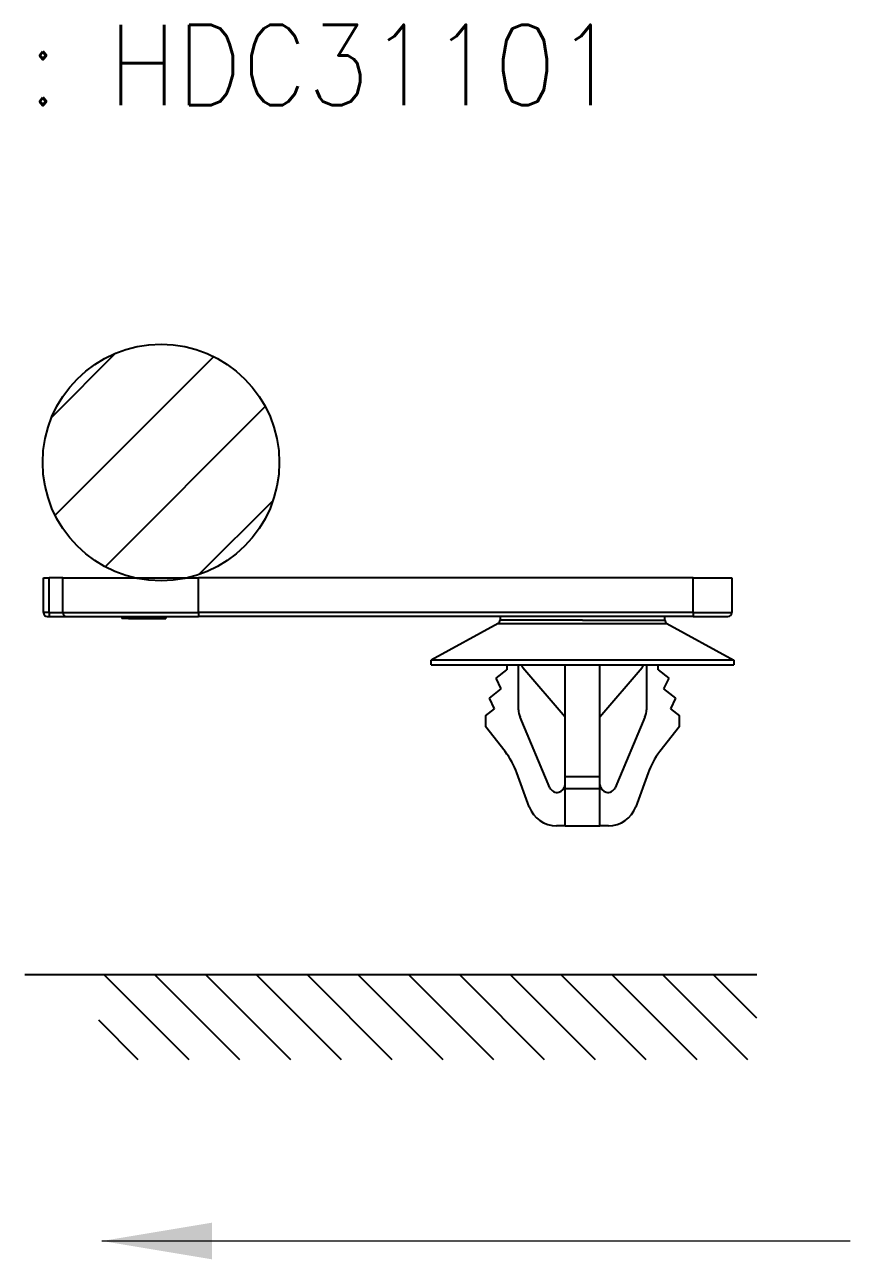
# Model space of a CAD drawing. Header units: inches. Extents: x 47316 to 59086, y 3141 to 11743.
# Drawn here: x 58485.11 to 58510.71, y 8624.19 to 8662.48 of the extents above; entities that cross this region are included whole.
import ezdxf

# ---------------------------------------------------------------- set-up
doc = ezdxf.new("R2010")
doc.units = ezdxf.units.IN
doc.header["$MEASUREMENT"] = 0
doc.layers.add('Beschreibung', color=7, linetype='Continuous', lineweight=25)
doc.styles.get("Standard").update_dxf_attribs({"font": ''})
doc.styles.get('Standard').set_extended_font_data('SimSun')

msp = doc.modelspace()

# ---------------------------------------------------------------- linework, layer by layer
at = {"color": 0, "lineweight": -3}
for p, q in [((58487.927, 8652.288, 0), (58485.95, 8650.311, 0)), ((58490.973, 8652.184, 0), (58486.054, 8647.265, 0)), ((58492.571, 8650.632, 0), (58487.606, 8645.667, 0)), ((58492.811, 8647.723, 0), (58490.515, 8645.427, 0)), ((58505.831, 8645.328, 0), (58490.5, 8645.328, 0)), ((58505.831, 8644.246, 0), (58490.5, 8644.246, 0)), ((58505.831, 8644.126, 0), (58490.5, 8644.126, 0)), ((58507.812, 8633.016), (58485.111, 8633.016, 0)), ((58490.208, 8630.383), (58487.575, 8633.016)), ((58491.783, 8630.383), (58489.15, 8633.016)), ((58493.358, 8630.383), (58490.724, 8633.016)), ((58494.932, 8630.383), (58492.299, 8633.016)), ((58496.507, 8630.383), (58493.874, 8633.016)), ((58498.082, 8630.383), (58495.448, 8633.016)), ((58499.657, 8630.383), (58497.023, 8633.016)), ((58501.231, 8630.383), (58498.598, 8633.016)), ((58502.806, 8630.383), (58500.172, 8633.016)), ((58504.381, 8630.383), (58501.747, 8633.016)), ((58505.955, 8630.383), (58503.322, 8633.016)), ((58507.53, 8630.383), (58504.897, 8633.016)), ((58507.812, 8631.675), (58506.471, 8633.016)), ((58488.634, 8630.383), (58487.409, 8631.607))]:
    msp.add_line(p, q, dxfattribs=at)
at = {"color": 0, "lineweight": -3, "ltscale": 0.045}
for p, q in [((58485.691, 8644.246, 0), (58485.691, 8645.328, 0)), ((58485.871, 8644.246, 0), (58485.871, 8645.328, 0)), ((58486.292, 8644.246, 0), (58486.292, 8645.328, 0)), ((58490.5, 8644.246, 0), (58490.5, 8645.328, 0)), ((58505.831, 8644.246, 0), (58505.831, 8645.328, 0)), ((58507.033, 8645.328, 0), (58507.033, 8644.246, 0)), ((58505.831, 8644.126, 0), (58506.913, 8644.126, 0)), ((58501.863, 8638.793, 0), (58502.945, 8638.793, 0)), ((58501.863, 8637.633, 0), (58502.945, 8637.633, 0))]:
    msp.add_line(p, q, dxfattribs=at)
at = {"color": 0, "lineweight": -3, "ltscale": 0.0075}
msp.add_line((58485.691, 8645.328, 0), (58485.871, 8645.328, 0), dxfattribs=at)
at = {"color": 0, "lineweight": -3, "ltscale": 0.0175}
for p, q in [((58486.292, 8645.328, 0), (58485.871, 8645.328, 0)), ((58485.871, 8644.246, 0), (58486.292, 8644.246, 0))]:
    msp.add_line(p, q, dxfattribs=at)
at = {"color": 0, "lineweight": -3, "ltscale": 0.175}
for p, q in [((58486.292, 8645.328, 0), (58490.5, 8645.328, 0)), ((58486.292, 8644.246, 0), (58490.5, 8644.246, 0))]:
    msp.add_line(p, q, dxfattribs=at)
at = {"color": 0, "lineweight": -3, "ltscale": 0.05}
for p, q in [((58505.831, 8645.328, 0), (58507.033, 8645.328, 0)), ((58505.831, 8644.246, 0), (58507.033, 8644.246, 0))]:
    msp.add_line(p, q, dxfattribs=at)
at = {"color": 0, "lineweight": -3, "ltscale": 0.002197}
msp.add_line((58485.743, 8644.246, 0), (58485.691, 8644.246, 0), dxfattribs=at)
at = {"color": 0, "lineweight": -3, "ltscale": 0.005303}
msp.add_line((58485.871, 8644.246, 0), (58485.743, 8644.246, 0), dxfattribs=at)
at = {"color": 0, "lineweight": -3, "ltscale": 0.000732}
msp.add_line((58485.811, 8644.126, 0), (58485.828, 8644.126, 0), dxfattribs=at)
at = {"color": 0, "lineweight": -3, "ltscale": 0.001768}
msp.add_line((58485.828, 8644.126, 0), (58485.871, 8644.126, 0), dxfattribs=at)
at = {"color": 0, "lineweight": -3, "ltscale": 0.005}
for p, q in [((58485.871, 8644.246, 0), (58485.871, 8644.126, 0)), ((58490.5, 8644.246, 0), (58490.5, 8644.126, 0)), ((58505.831, 8644.246, 0), (58505.831, 8644.126, 0))]:
    msp.add_line(p, q, dxfattribs=at)
at = {"color": 0, "lineweight": -3, "ltscale": 0.0225}
for p, q in [((58485.871, 8644.126, 0), (58486.412, 8644.126, 0)), ((58501.863, 8639.161, 0), (58502.404, 8639.161, 0)), ((58502.404, 8639.161, 0), (58502.945, 8639.161, 0))]:
    msp.add_line(p, q, dxfattribs=at)
at = {"color": 0, "lineweight": -3, "ltscale": 0.17}
msp.add_line((58486.412, 8644.126, 0), (58490.5, 8644.126, 0), dxfattribs=at)
at = {"color": 0, "lineweight": -3, "ltscale": 0.0025}
for p, q in [((58488.118, 8644.126, 0), (58488.118, 8644.066, 0)), ((58488.119, 8644.126, 0), (58488.119, 8644.066, 0)), ((58488.12, 8644.126, 0), (58488.12, 8644.066, 0)), ((58488.12, 8644.126, 0), (58488.12, 8644.066, 0)), ((58488.121, 8644.126, 0), (58488.121, 8644.066, 0)), ((58488.124, 8644.126, 0), (58488.124, 8644.066, 0)), ((58488.131, 8644.126, 0), (58488.131, 8644.066, 0)), ((58488.14, 8644.126, 0), (58488.14, 8644.066, 0)), ((58488.152, 8644.126, 0), (58488.152, 8644.066, 0)), ((58488.159, 8644.126, 0), (58488.159, 8644.066, 0)), ((58488.175, 8644.126, 0), (58488.175, 8644.066, 0)), ((58488.191, 8644.126, 0), (58488.191, 8644.066, 0)), ((58488.209, 8644.126, 0), (58488.209, 8644.066, 0)), ((58488.229, 8644.126, 0), (58488.229, 8644.066, 0)), ((58488.239, 8644.126, 0), (58488.239, 8644.066, 0)), ((58488.258, 8644.126, 0), (58488.258, 8644.066, 0)), ((58488.275, 8644.126, 0), (58488.275, 8644.066, 0)), ((58488.291, 8644.126, 0), (58488.291, 8644.066, 0)), ((58488.306, 8644.126, 0), (58488.306, 8644.066, 0)), ((58488.314, 8644.126, 0), (58488.314, 8644.066, 0)), ((58488.325, 8644.126, 0), (58488.325, 8644.066, 0)), ((58488.332, 8644.126, 0), (58488.332, 8644.066, 0)), ((58488.336, 8644.126, 0), (58488.336, 8644.066, 0)), ((58488.338, 8644.126, 0), (58488.338, 8644.066, 0)), ((58488.347, 8644.126, 0), (58488.347, 8644.066, 0)), ((58488.361, 8644.126, 0), (58488.361, 8644.066, 0)), ((58488.375, 8644.126, 0), (58488.375, 8644.066, 0)), ((58488.39, 8644.126, 0), (58488.39, 8644.066, 0)), ((58488.405, 8644.126, 0), (58488.405, 8644.066, 0)), ((58488.421, 8644.126, 0), (58488.421, 8644.066, 0)), ((58488.436, 8644.126, 0), (58488.436, 8644.066, 0)), ((58488.452, 8644.126, 0), (58488.452, 8644.066, 0)), ((58488.469, 8644.126, 0), (58488.469, 8644.066, 0)), ((58488.485, 8644.126, 0), (58488.485, 8644.066, 0)), ((58488.502, 8644.126, 0), (58488.502, 8644.066, 0)), ((58488.52, 8644.126, 0), (58488.52, 8644.066, 0)), ((58488.537, 8644.126, 0), (58488.537, 8644.066, 0)), ((58488.555, 8644.126, 0), (58488.555, 8644.066, 0)), ((58488.574, 8644.126, 0), (58488.574, 8644.066, 0)), ((58488.592, 8644.126, 0), (58488.592, 8644.066, 0)), ((58488.611, 8644.126, 0), (58488.611, 8644.066, 0)), ((58488.63, 8644.126, 0), (58488.63, 8644.066, 0)), ((58488.65, 8644.126, 0), (58488.65, 8644.066, 0)), ((58488.67, 8644.126, 0), (58488.67, 8644.066, 0)), ((58488.69, 8644.126, 0), (58488.69, 8644.066, 0)), ((58488.71, 8644.126, 0), (58488.71, 8644.066, 0)), ((58488.752, 8644.126, 0), (58488.752, 8644.066, 0)), ((58488.796, 8644.126, 0), (58488.796, 8644.066, 0)), ((58488.827, 8644.126, 0), (58488.827, 8644.066, 0)), ((58488.848, 8644.126, 0), (58488.848, 8644.066, 0)), ((58488.89, 8644.126, 0), (58488.89, 8644.066, 0)), ((58488.911, 8644.126, 0), (58488.911, 8644.066, 0)), ((58488.931, 8644.126, 0), (58488.931, 8644.066, 0)), ((58488.951, 8644.126, 0), (58488.951, 8644.066, 0)), ((58488.97, 8644.126, 0), (58488.97, 8644.066, 0)), ((58488.99, 8644.126, 0), (58488.99, 8644.066, 0)), ((58489.009, 8644.126, 0), (58489.009, 8644.066, 0)), ((58489.027, 8644.126, 0), (58489.027, 8644.066, 0)), ((58489.046, 8644.126, 0), (58489.046, 8644.066, 0)), ((58489.064, 8644.126, 0), (58489.064, 8644.066, 0)), ((58489.082, 8644.126, 0), (58489.082, 8644.066, 0)), ((58489.099, 8644.126, 0), (58489.099, 8644.066, 0)), ((58489.117, 8644.126, 0), (58489.117, 8644.066, 0)), ((58489.133, 8644.126, 0), (58489.133, 8644.066, 0)), ((58489.15, 8644.126, 0), (58489.15, 8644.066, 0)), ((58489.166, 8644.126, 0), (58489.166, 8644.066, 0)), ((58489.183, 8644.126, 0), (58489.183, 8644.066, 0)), ((58489.198, 8644.126, 0), (58489.198, 8644.066, 0)), ((58489.214, 8644.126, 0), (58489.214, 8644.066, 0)), ((58489.229, 8644.126, 0), (58489.229, 8644.066, 0)), ((58489.244, 8644.126, 0), (58489.244, 8644.066, 0)), ((58489.258, 8644.126, 0), (58489.258, 8644.066, 0)), ((58489.273, 8644.126, 0), (58489.273, 8644.066, 0)), ((58489.286, 8644.126, 0), (58489.286, 8644.066, 0)), ((58489.303, 8644.126, 0), (58489.303, 8644.066, 0)), ((58489.317, 8644.126, 0), (58489.317, 8644.066, 0)), ((58489.33, 8644.126, 0), (58489.33, 8644.066, 0)), ((58489.342, 8644.126, 0), (58489.342, 8644.066, 0)), ((58489.355, 8644.126, 0), (58489.355, 8644.066, 0)), ((58489.366, 8644.126, 0), (58489.366, 8644.066, 0)), ((58489.377, 8644.126, 0), (58489.377, 8644.066, 0)), ((58489.388, 8644.126, 0), (58489.388, 8644.066, 0)), ((58489.398, 8644.126, 0), (58489.398, 8644.066, 0)), ((58489.407, 8644.126, 0), (58489.407, 8644.066, 0)), ((58489.416, 8644.126, 0), (58489.416, 8644.066, 0)), ((58489.425, 8644.126, 0), (58489.425, 8644.066, 0)), ((58489.432, 8644.126, 0), (58489.432, 8644.066, 0)), ((58489.44, 8644.126, 0), (58489.44, 8644.066, 0)), ((58489.446, 8644.126, 0), (58489.446, 8644.066, 0)), ((58489.453, 8644.126, 0), (58489.453, 8644.066, 0)), ((58489.458, 8644.126, 0), (58489.458, 8644.066, 0)), ((58489.463, 8644.126, 0), (58489.463, 8644.066, 0)), ((58489.468, 8644.126, 0), (58489.468, 8644.066, 0)), ((58489.472, 8644.126, 0), (58489.472, 8644.066, 0)), ((58489.476, 8644.126, 0), (58489.476, 8644.066, 0)), ((58489.479, 8644.126, 0), (58489.479, 8644.066, 0)), ((58489.481, 8644.126, 0), (58489.481, 8644.066, 0)), ((58489.483, 8644.126, 0), (58489.483, 8644.066, 0)), ((58489.484, 8644.126, 0), (58489.484, 8644.066, 0)), ((58489.485, 8644.126, 0), (58489.485, 8644.066, 0)), ((58489.485, 8644.126, 0), (58489.485, 8644.066, 0))]:
    msp.add_line(p, q, dxfattribs=at)
at = {"color": 0, "lineweight": -3, "ltscale": 3.5e-05}
for p, q in [((58488.119, 8644.066, 0), (58488.12, 8644.066, 0)), ((58488.121, 8644.066, 0), (58488.12, 8644.066, 0)), ((58489.484, 8644.066, 0), (58489.485, 8644.066, 0))]:
    msp.add_line(p, q, dxfattribs=at)
at = {"color": 0, "lineweight": -3, "ltscale": 0.000141}
msp.add_line((58488.124, 8644.066, 0), (58488.121, 8644.066, 0), dxfattribs=at)
at = {"color": 0, "lineweight": -3, "ltscale": 0.000268}
msp.add_line((58488.131, 8644.066, 0), (58488.124, 8644.066, 0), dxfattribs=at)
at = {"color": 0, "lineweight": -3, "ltscale": 0.000396}
msp.add_line((58488.14, 8644.066, 0), (58488.131, 8644.066, 0), dxfattribs=at)
at = {"color": 0, "lineweight": -3, "ltscale": 0.000508}
msp.add_line((58488.152, 8644.066, 0), (58488.14, 8644.066, 0), dxfattribs=at)
at = {"color": 0, "lineweight": -3, "ltscale": 0.000275}
msp.add_line((58488.159, 8644.066, 0), (58488.152, 8644.066, 0), dxfattribs=at)
at = {"color": 0, "lineweight": -3, "ltscale": 0.000643}
for p, q in [((58488.175, 8644.066, 0), (58488.159, 8644.066, 0)), ((58488.405, 8644.066, 0), (58488.421, 8644.066, 0)), ((58489.198, 8644.066, 0), (58489.214, 8644.066, 0))]:
    msp.add_line(p, q, dxfattribs=at)
at = {"color": 0, "lineweight": -3, "ltscale": 0.000692}
for p, q in [((58488.191, 8644.066, 0), (58488.175, 8644.066, 0)), ((58488.469, 8644.066, 0), (58488.485, 8644.066, 0)), ((58489.133, 8644.066, 0), (58489.15, 8644.066, 0))]:
    msp.add_line(p, q, dxfattribs=at)
at = {"color": 0, "lineweight": -3, "ltscale": 0.000749}
msp.add_line((58488.209, 8644.066, 0), (58488.191, 8644.066, 0), dxfattribs=at)
at = {"color": 0, "lineweight": -3, "ltscale": 0.000805}
for p, q in [((58488.229, 8644.066, 0), (58488.209, 8644.066, 0)), ((58488.611, 8644.066, 0), (58488.63, 8644.066, 0)), ((58488.97, 8644.066, 0), (58488.99, 8644.066, 0))]:
    msp.add_line(p, q, dxfattribs=at)
at = {"color": 0, "lineweight": -3, "ltscale": 0.000431}
for p, q in [((58488.239, 8644.066, 0), (58488.229, 8644.066, 0)), ((58488.325, 8644.066, 0), (58488.314, 8644.066, 0))]:
    msp.add_line(p, q, dxfattribs=at)
at = {"color": 0, "lineweight": -3, "ltscale": 0.000777}
for p, q in [((58488.258, 8644.066, 0), (58488.239, 8644.066, 0)), ((58489.009, 8644.066, 0), (58489.027, 8644.066, 0))]:
    msp.add_line(p, q, dxfattribs=at)
at = {"color": 0, "lineweight": -3, "ltscale": 0.000727}
for p, q in [((58488.275, 8644.066, 0), (58488.258, 8644.066, 0)), ((58488.52, 8644.066, 0), (58488.537, 8644.066, 0)), ((58489.082, 8644.066, 0), (58489.099, 8644.066, 0))]:
    msp.add_line(p, q, dxfattribs=at)
at = {"color": 0, "lineweight": -3, "ltscale": 0.000671}
for p, q in [((58488.291, 8644.066, 0), (58488.275, 8644.066, 0)), ((58488.436, 8644.066, 0), (58488.452, 8644.066, 0)), ((58489.166, 8644.066, 0), (58489.183, 8644.066, 0))]:
    msp.add_line(p, q, dxfattribs=at)
at = {"color": 0, "lineweight": -3, "ltscale": 0.000622}
msp.add_line((58488.306, 8644.066, 0), (58488.291, 8644.066, 0), dxfattribs=at)
at = {"color": 0, "lineweight": -3, "ltscale": 0.000332}
msp.add_line((58488.314, 8644.066, 0), (58488.306, 8644.066, 0), dxfattribs=at)
at = {"color": 0, "lineweight": -3, "ltscale": 0.000311}
msp.add_line((58488.332, 8644.066, 0), (58488.325, 8644.066, 0), dxfattribs=at)
at = {"color": 0, "lineweight": -3, "ltscale": 0.000183}
msp.add_line((58488.336, 8644.066, 0), (58488.332, 8644.066, 0), dxfattribs=at)
at = {"color": 0, "lineweight": -3, "ltscale": 0.000572}
for p, q in [((58488.333, 8644.066, 0), (58488.347, 8644.066, 0)), ((58489.303, 8644.066, 0), (58489.317, 8644.066, 0))]:
    msp.add_line(p, q, dxfattribs=at)
at = {"color": 0, "lineweight": -3, "ltscale": 5.7e-05}
msp.add_line((58488.338, 8644.066, 0), (58488.336, 8644.066, 0), dxfattribs=at)
at = {"color": 0, "lineweight": -3, "ltscale": 0.000586}
msp.add_line((58488.347, 8644.066, 0), (58488.361, 8644.066, 0), dxfattribs=at)
at = {"color": 0, "lineweight": -3, "ltscale": 0.0006}
msp.add_line((58488.361, 8644.066, 0), (58488.375, 8644.066, 0), dxfattribs=at)
at = {"color": 0, "lineweight": -3, "ltscale": 0.000615}
for p, q in [((58488.375, 8644.066, 0), (58488.39, 8644.066, 0)), ((58489.229, 8644.066, 0), (58489.244, 8644.066, 0))]:
    msp.add_line(p, q, dxfattribs=at)
at = {"color": 0, "lineweight": -3, "ltscale": 0.000628}
msp.add_line((58488.39, 8644.066, 0), (58488.405, 8644.066, 0), dxfattribs=at)
at = {"color": 0, "lineweight": -3, "ltscale": 0.00065}
for p, q in [((58488.421, 8644.066, 0), (58488.436, 8644.066, 0)), ((58489.183, 8644.066, 0), (58489.198, 8644.066, 0))]:
    msp.add_line(p, q, dxfattribs=at)
at = {"color": 0, "lineweight": -3, "ltscale": 0.000678}
for p, q in [((58488.452, 8644.066, 0), (58488.469, 8644.066, 0)), ((58489.15, 8644.066, 0), (58489.166, 8644.066, 0))]:
    msp.add_line(p, q, dxfattribs=at)
at = {"color": 0, "lineweight": -3, "ltscale": 0.000713}
msp.add_line((58488.485, 8644.066, 0), (58488.502, 8644.066, 0), dxfattribs=at)
at = {"color": 0, "lineweight": -3, "ltscale": 0.00072}
for p, q in [((58488.502, 8644.066, 0), (58488.52, 8644.066, 0)), ((58489.099, 8644.066, 0), (58489.117, 8644.066, 0))]:
    msp.add_line(p, q, dxfattribs=at)
at = {"color": 0, "lineweight": -3, "ltscale": 0.000748}
msp.add_line((58488.537, 8644.066, 0), (58488.555, 8644.066, 0), dxfattribs=at)
at = {"color": 0, "lineweight": -3, "ltscale": 0.000763}
for p, q in [((58488.555, 8644.066, 0), (58488.574, 8644.066, 0)), ((58489.027, 8644.066, 0), (58489.046, 8644.066, 0))]:
    msp.add_line(p, q, dxfattribs=at)
at = {"color": 0, "lineweight": -3, "ltscale": 0.00077}
msp.add_line((58488.574, 8644.066, 0), (58488.592, 8644.066, 0), dxfattribs=at)
at = {"color": 0, "lineweight": -3, "ltscale": 0.000784}
msp.add_line((58488.592, 8644.066, 0), (58488.611, 8644.066, 0), dxfattribs=at)
at = {"color": 0, "lineweight": -3, "ltscale": 0.000812}
for p, q in [((58488.63, 8644.066, 0), (58488.65, 8644.066, 0)), ((58488.951, 8644.066, 0), (58488.97, 8644.066, 0))]:
    msp.add_line(p, q, dxfattribs=at)
at = {"color": 0, "lineweight": -3, "ltscale": 0.000826}
msp.add_line((58488.65, 8644.066, 0), (58488.67, 8644.066, 0), dxfattribs=at)
at = {"color": 0, "lineweight": -3, "ltscale": 0.000833}
for p, q in [((58488.67, 8644.066, 0), (58488.69, 8644.066, 0)), ((58488.931, 8644.066, 0), (58488.951, 8644.066, 0))]:
    msp.add_line(p, q, dxfattribs=at)
at = {"color": 0, "lineweight": -3, "ltscale": 0.000854}
msp.add_line((58488.69, 8644.066, 0), (58488.71, 8644.066, 0), dxfattribs=at)
at = {"color": 0, "lineweight": -3, "ltscale": 0.000869}
for p, q in [((58488.71, 8644.066, 0), (58488.731, 8644.066, 0)), ((58488.869, 8644.066, 0), (58488.89, 8644.066, 0))]:
    msp.add_line(p, q, dxfattribs=at)
at = {"color": 0, "lineweight": -3, "ltscale": 0.000876}
for p, q in [((58488.731, 8644.066, 0), (58488.752, 8644.066, 0)), ((58488.848, 8644.066, 0), (58488.869, 8644.066, 0))]:
    msp.add_line(p, q, dxfattribs=at)
at = {"color": 0, "lineweight": -3, "ltscale": 0.000897}
msp.add_line((58488.752, 8644.066, 0), (58488.774, 8644.066, 0), dxfattribs=at)
at = {"color": 0, "lineweight": -3, "ltscale": 0.000904}
msp.add_line((58488.774, 8644.066, 0), (58488.796, 8644.066, 0), dxfattribs=at)
at = {"color": 0, "lineweight": -3, "ltscale": 0.000918}
msp.add_line((58488.796, 8644.066, 0), (58488.818, 8644.066, 0), dxfattribs=at)
at = {"color": 0, "lineweight": -3, "ltscale": 0.000381}
msp.add_line((58488.818, 8644.066, 0), (58488.827, 8644.066, 0), dxfattribs=at)
at = {"color": 0, "lineweight": -3, "ltscale": 0.00089}
msp.add_line((58488.827, 8644.066, 0), (58488.848, 8644.066, 0), dxfattribs=at)
at = {"color": 0, "lineweight": -3, "ltscale": 0.000847}
msp.add_line((58488.89, 8644.066, 0), (58488.911, 8644.066, 0), dxfattribs=at)
at = {"color": 0, "lineweight": -3, "ltscale": 0.00084}
msp.add_line((58488.911, 8644.066, 0), (58488.931, 8644.066, 0), dxfattribs=at)
at = {"color": 0, "lineweight": -3, "ltscale": 0.000791}
msp.add_line((58488.99, 8644.066, 0), (58489.009, 8644.066, 0), dxfattribs=at)
at = {"color": 0, "lineweight": -3, "ltscale": 0.000756}
msp.add_line((58489.046, 8644.066, 0), (58489.064, 8644.066, 0), dxfattribs=at)
at = {"color": 0, "lineweight": -3, "ltscale": 0.000742}
msp.add_line((58489.064, 8644.066, 0), (58489.082, 8644.066, 0), dxfattribs=at)
at = {"color": 0, "lineweight": -3, "ltscale": 0.000699}
msp.add_line((58489.117, 8644.066, 0), (58489.133, 8644.066, 0), dxfattribs=at)
at = {"color": 0, "lineweight": -3, "ltscale": 0.000636}
msp.add_line((58489.214, 8644.066, 0), (58489.229, 8644.066, 0), dxfattribs=at)
at = {"color": 0, "lineweight": -3, "ltscale": 0.000607}
msp.add_line((58489.244, 8644.066, 0), (58489.258, 8644.066, 0), dxfattribs=at)
at = {"color": 0, "lineweight": -3, "ltscale": 0.000593}
msp.add_line((58489.258, 8644.066, 0), (58489.273, 8644.066, 0), dxfattribs=at)
at = {"color": 0, "lineweight": -3, "ltscale": 0.000579}
msp.add_line((58489.273, 8644.066, 0), (58489.286, 8644.066, 0), dxfattribs=at)
at = {"color": 0, "lineweight": -3, "ltscale": 0.000565}
msp.add_line((58489.286, 8644.066, 0), (58489.3, 8644.066, 0), dxfattribs=at)
at = {"color": 0, "lineweight": -3, "ltscale": 0.000113}
msp.add_line((58489.3, 8644.066, 0), (58489.303, 8644.066, 0), dxfattribs=at)
at = {"color": 0, "lineweight": -3, "ltscale": 0.000551}
msp.add_line((58489.317, 8644.066, 0), (58489.33, 8644.066, 0), dxfattribs=at)
at = {"color": 0, "lineweight": -3, "ltscale": 0.00053}
msp.add_line((58489.33, 8644.066, 0), (58489.342, 8644.066, 0), dxfattribs=at)
at = {"color": 0, "lineweight": -3, "ltscale": 0.000501}
msp.add_line((58489.342, 8644.066, 0), (58489.355, 8644.066, 0), dxfattribs=at)
at = {"color": 0, "lineweight": -3, "ltscale": 0.000487}
msp.add_line((58489.355, 8644.066, 0), (58489.366, 8644.066, 0), dxfattribs=at)
at = {"color": 0, "lineweight": -3, "ltscale": 0.000459}
msp.add_line((58489.366, 8644.066, 0), (58489.377, 8644.066, 0), dxfattribs=at)
at = {"color": 0, "lineweight": -3, "ltscale": 0.000438}
msp.add_line((58489.377, 8644.066, 0), (58489.388, 8644.066, 0), dxfattribs=at)
at = {"color": 0, "lineweight": -3, "ltscale": 0.000417}
msp.add_line((58489.388, 8644.066, 0), (58489.398, 8644.066, 0), dxfattribs=at)
at = {"color": 0, "lineweight": -3, "ltscale": 0.000389}
msp.add_line((58489.398, 8644.066, 0), (58489.407, 8644.066, 0), dxfattribs=at)
at = {"color": 0, "lineweight": -3, "ltscale": 0.000374}
msp.add_line((58489.407, 8644.066, 0), (58489.416, 8644.066, 0), dxfattribs=at)
at = {"color": 0, "lineweight": -3, "ltscale": 0.000346}
msp.add_line((58489.416, 8644.066, 0), (58489.425, 8644.066, 0), dxfattribs=at)
at = {"color": 0, "lineweight": -3, "ltscale": 0.000325}
msp.add_line((58489.425, 8644.066, 0), (58489.432, 8644.066, 0), dxfattribs=at)
at = {"color": 0, "lineweight": -3, "ltscale": 0.000304}
msp.add_line((58489.432, 8644.066, 0), (58489.44, 8644.066, 0), dxfattribs=at)
at = {"color": 0, "lineweight": -3, "ltscale": 0.000282}
msp.add_line((58489.44, 8644.066, 0), (58489.446, 8644.066, 0), dxfattribs=at)
at = {"color": 0, "lineweight": -3, "ltscale": 0.000261}
msp.add_line((58489.446, 8644.066, 0), (58489.453, 8644.066, 0), dxfattribs=at)
at = {"color": 0, "lineweight": -3, "ltscale": 0.000233}
msp.add_line((58489.453, 8644.066, 0), (58489.458, 8644.066, 0), dxfattribs=at)
at = {"color": 0, "lineweight": -3, "ltscale": 0.000212}
msp.add_line((58489.458, 8644.066, 0), (58489.463, 8644.066, 0), dxfattribs=at)
at = {"color": 0, "lineweight": -3, "ltscale": 0.000191}
msp.add_line((58489.463, 8644.066, 0), (58489.468, 8644.066, 0), dxfattribs=at)
at = {"color": 0, "lineweight": -3, "ltscale": 0.00017}
msp.add_line((58489.468, 8644.066, 0), (58489.472, 8644.066, 0), dxfattribs=at)
at = {"color": 0, "lineweight": -3, "ltscale": 0.000148}
msp.add_line((58489.472, 8644.066, 0), (58489.476, 8644.066, 0), dxfattribs=at)
at = {"color": 0, "lineweight": -3, "ltscale": 0.00012}
msp.add_line((58489.476, 8644.066, 0), (58489.479, 8644.066, 0), dxfattribs=at)
at = {"color": 0, "lineweight": -3, "ltscale": 0.000106}
msp.add_line((58489.479, 8644.066, 0), (58489.481, 8644.066, 0), dxfattribs=at)
at = {"color": 0, "lineweight": -3, "ltscale": 7.8e-05}
msp.add_line((58489.481, 8644.066, 0), (58489.483, 8644.066, 0), dxfattribs=at)
at = {"color": 0, "lineweight": -3, "ltscale": 5.6e-05}
msp.add_line((58489.483, 8644.066, 0), (58489.484, 8644.066, 0), dxfattribs=at)
at = {"color": 0, "lineweight": -3, "ltscale": 0.0983}
for p, q in [((58499.786, 8643.911, 0), (58497.715, 8642.773, 0)), ((58505.021, 8643.911, 0), (58507.093, 8642.773, 0))]:
    msp.add_line(p, q, dxfattribs=at)
at = {"color": 0, "lineweight": -3, "ltscale": 0.10884}
msp.add_line((58499.787, 8643.911, 0), (58502.404, 8643.911, 0), dxfattribs=at)
at = {"color": 0, "lineweight": -3, "ltscale": 0.004542}
for p, q in [((58499.849, 8644.126, 0), (58499.849, 8644.016, 0)), ((58504.959, 8644.016, 0), (58504.959, 8644.126, 0))]:
    msp.add_line(p, q, dxfattribs=at)
at = {"color": 0, "lineweight": -3, "ltscale": 0.106247}
msp.add_line((58502.404, 8644.016, 0), (58499.849, 8644.016, 0), dxfattribs=at)
at = {"color": 0, "lineweight": -3, "ltscale": 0.10625}
msp.add_line((58502.404, 8644.016, 0), (58504.959, 8644.016, 0), dxfattribs=at)
at = {"color": 0, "lineweight": -3, "ltscale": 0.108843}
msp.add_line((58502.404, 8643.911, 0), (58505.021, 8643.911, 0), dxfattribs=at)
at = {"color": 0, "lineweight": -3, "ltscale": 0.195}
for p, q in [((58502.404, 8642.773, 0), (58497.715, 8642.773, 0)), ((58507.093, 8642.773, 0), (58502.404, 8642.773, 0)), ((58497.715, 8642.623, 0), (58502.404, 8642.623, 0)), ((58502.404, 8642.623, 0), (58507.093, 8642.623, 0))]:
    msp.add_line(p, q, dxfattribs=at)
at = {"color": 0, "lineweight": -3, "ltscale": 0.00625}
for p, q in [((58497.715, 8642.623, 0), (58497.715, 8642.773, 0)), ((58507.093, 8642.773, 0), (58507.093, 8642.623, 0))]:
    msp.add_line(p, q, dxfattribs=at)
at = {"color": 0, "lineweight": -3, "ltscale": 0.017293}
for p, q in [((58499.732, 8642.217, 0), (58500.059, 8642.473, 0)), ((58504.749, 8642.473, 0), (58505.076, 8642.217, 0))]:
    msp.add_line(p, q, dxfattribs=at)
at = {"color": 0, "lineweight": -3, "ltscale": 0.006204}
for p, q in [((58500.059, 8642.623, 0), (58500.059, 8642.473, 0)), ((58504.749, 8642.473, 0), (58504.749, 8642.623, 0))]:
    msp.add_line(p, q, dxfattribs=at)
at = {"color": 0, "lineweight": -3, "ltscale": 0.057705}
for p, q in [((58500.42, 8641.235, 0), (58500.42, 8642.623, 0)), ((58504.388, 8642.623, 0), (58504.388, 8641.235, 0))]:
    msp.add_line(p, q, dxfattribs=at)
at = {"color": 0, "lineweight": -3, "ltscale": 0.083982}
for p, q in [((58501.863, 8640.999, 0), (58500.553, 8642.537, 0)), ((58504.255, 8642.537, 0), (58502.945, 8640.999, 0))]:
    msp.add_line(p, q, dxfattribs=at)
at = {"color": 0, "lineweight": -3, "ltscale": 0.143966}
for p, q in [((58501.863, 8639.161, 0), (58501.863, 8642.623, 0)), ((58502.945, 8639.161, 0), (58502.945, 8642.623, 0))]:
    msp.add_line(p, q, dxfattribs=at)
at = {"color": 0, "lineweight": -3, "ltscale": 0.015395}
for p, q in [((58499.888, 8641.882, 0), (58499.732, 8642.217, 0)), ((58505.076, 8642.217, 0), (58504.92, 8641.882, 0)), ((58499.68, 8641.261, 0), (58499.523, 8641.597, 0)), ((58505.285, 8641.597, 0), (58505.128, 8641.261, 0))]:
    msp.add_line(p, q, dxfattribs=at)
at = {"color": 0, "lineweight": -3, "ltscale": 0.019243}
for p, q in [((58499.523, 8641.597, 0), (58499.888, 8641.882, 0)), ((58504.92, 8641.882, 0), (58505.285, 8641.597, 0))]:
    msp.add_line(p, q, dxfattribs=at)
at = {"color": 0, "lineweight": -3, "ltscale": 0.014874}
for p, q in [((58499.398, 8641.041, 0), (58499.68, 8641.261, 0)), ((58505.128, 8641.261, 0), (58505.41, 8641.041, 0))]:
    msp.add_line(p, q, dxfattribs=at)
at = {"color": 0, "lineweight": -3, "ltscale": 0.013662}
for p, q in [((58499.398, 8641.041, 0), (58499.398, 8640.713, 0)), ((58505.41, 8640.713, 0), (58505.41, 8641.041, 0))]:
    msp.add_line(p, q, dxfattribs=at)
at = {"color": 0, "lineweight": -3, "ltscale": 0.098583}
for p, q in [((58501.394, 8638.818, 0), (58500.468, 8641, 0)), ((58504.34, 8641, 0), (58503.414, 8638.818, 0))]:
    msp.add_line(p, q, dxfattribs=at)
at = {"color": 0, "lineweight": -3, "ltscale": 0.041047}
for p, q in [((58500.006, 8639.935, 0), (58499.398, 8640.713, 0)), ((58505.41, 8640.713, 0), (58504.802, 8639.935, 0))]:
    msp.add_line(p, q, dxfattribs=at)
at = {"color": 0, "lineweight": -3, "ltscale": 0.046499}
for p, q in [((58500.753, 8638.226, 0), (58500.37, 8639.277, 0)), ((58504.437, 8639.277, 0), (58504.055, 8638.226, 0))]:
    msp.add_line(p, q, dxfattribs=at)
at = {"color": 0, "lineweight": -3, "ltscale": 0.015286}
for p, q in [((58501.863, 8638.793, 0), (58501.863, 8639.161, 0)), ((58502.945, 8638.793, 0), (58502.945, 8639.161, 0))]:
    msp.add_line(p, q, dxfattribs=at)
at = {"color": 0, "lineweight": -3, "ltscale": 0.048248}
for p, q in [((58501.863, 8637.633, 0), (58501.863, 8638.793, 0)), ((58502.945, 8637.633, 0), (58502.945, 8638.793, 0))]:
    msp.add_line(p, q, dxfattribs=at)
at = {"color": 0, "lineweight": -3, "ltscale": 0.010919}
for p, q in [((58501.863, 8637.633, 0), (58501.6, 8637.633, 0)), ((58503.208, 8637.633, 0), (58502.945, 8637.633, 0))]:
    msp.add_line(p, q, dxfattribs=at)
at = {"color": 0, "lineweight": -3}
msp.add_circle((58489.337, 8648.901, 0), 3.668, dxfattribs=at)
for centre, radius, start, end in [((58485.811, 8644.246, 0), 0.12, 180, 270), ((58486.412, 8644.246, 0), 0.12, 180, 270), ((58499.729, 8644.016, 0), 0.12, 298.7798, 360), ((58505.079, 8644.016, 0), 0.12, 180.0001, 241.2202), ((58506.913, 8644.246, 0), 0.12, 270, 360), ((58500.691, 8642.654, 0), 0.18, 189.9352, 220.4261), ((58504.117, 8642.654, 0), 0.18, 319.5739, 350.0648), ((58501.021, 8641.235, 0), 0.601, 180, 203), ((58503.787, 8641.235, 0), 0.601, 337, 360), ((58498.111, 8638.454, 0), 2.405, 20, 38), ((58506.697, 8638.454, 0), 2.405, 142, 160), ((58501.619, 8638.913, 0), 0.244, 203, 360), ((58503.189, 8638.913, 0), 0.244, 180, 337), ((58501.6, 8638.535, 0), 0.902, 200, 270), ((58503.208, 8638.535, 0), 0.902, 270, 340)]:
    msp.add_arc(centre, radius, start, end, dxfattribs=at)
at = {"layer": 'Beschreibung', "color": 0, "lineweight": 0}
msp.add_line((58487.505, 8624.762, 0), (58510.707, 8624.762, 0), dxfattribs=at)
msp.add_solid([(58490.913, 8624.194, 0), (58490.913, 8625.33, 0), (58487.505, 8624.762, 0)], dxfattribs=at)

# ---------------------------------------------------------------- texts
at = {"color": 42, "linetype": 'Continuous', "lineweight": 15, "insert": (58483.652, 8662.475), "char_height": 2.5, "width": 23.14286, "attachment_point": 1}
msp.add_mtext('\\Fromans.shx;\\W0.9000000000;\\T1.0000000000;\\o\\l : HDC31101', dxfattribs=at)

doc.saveas('drawing.dxf')
